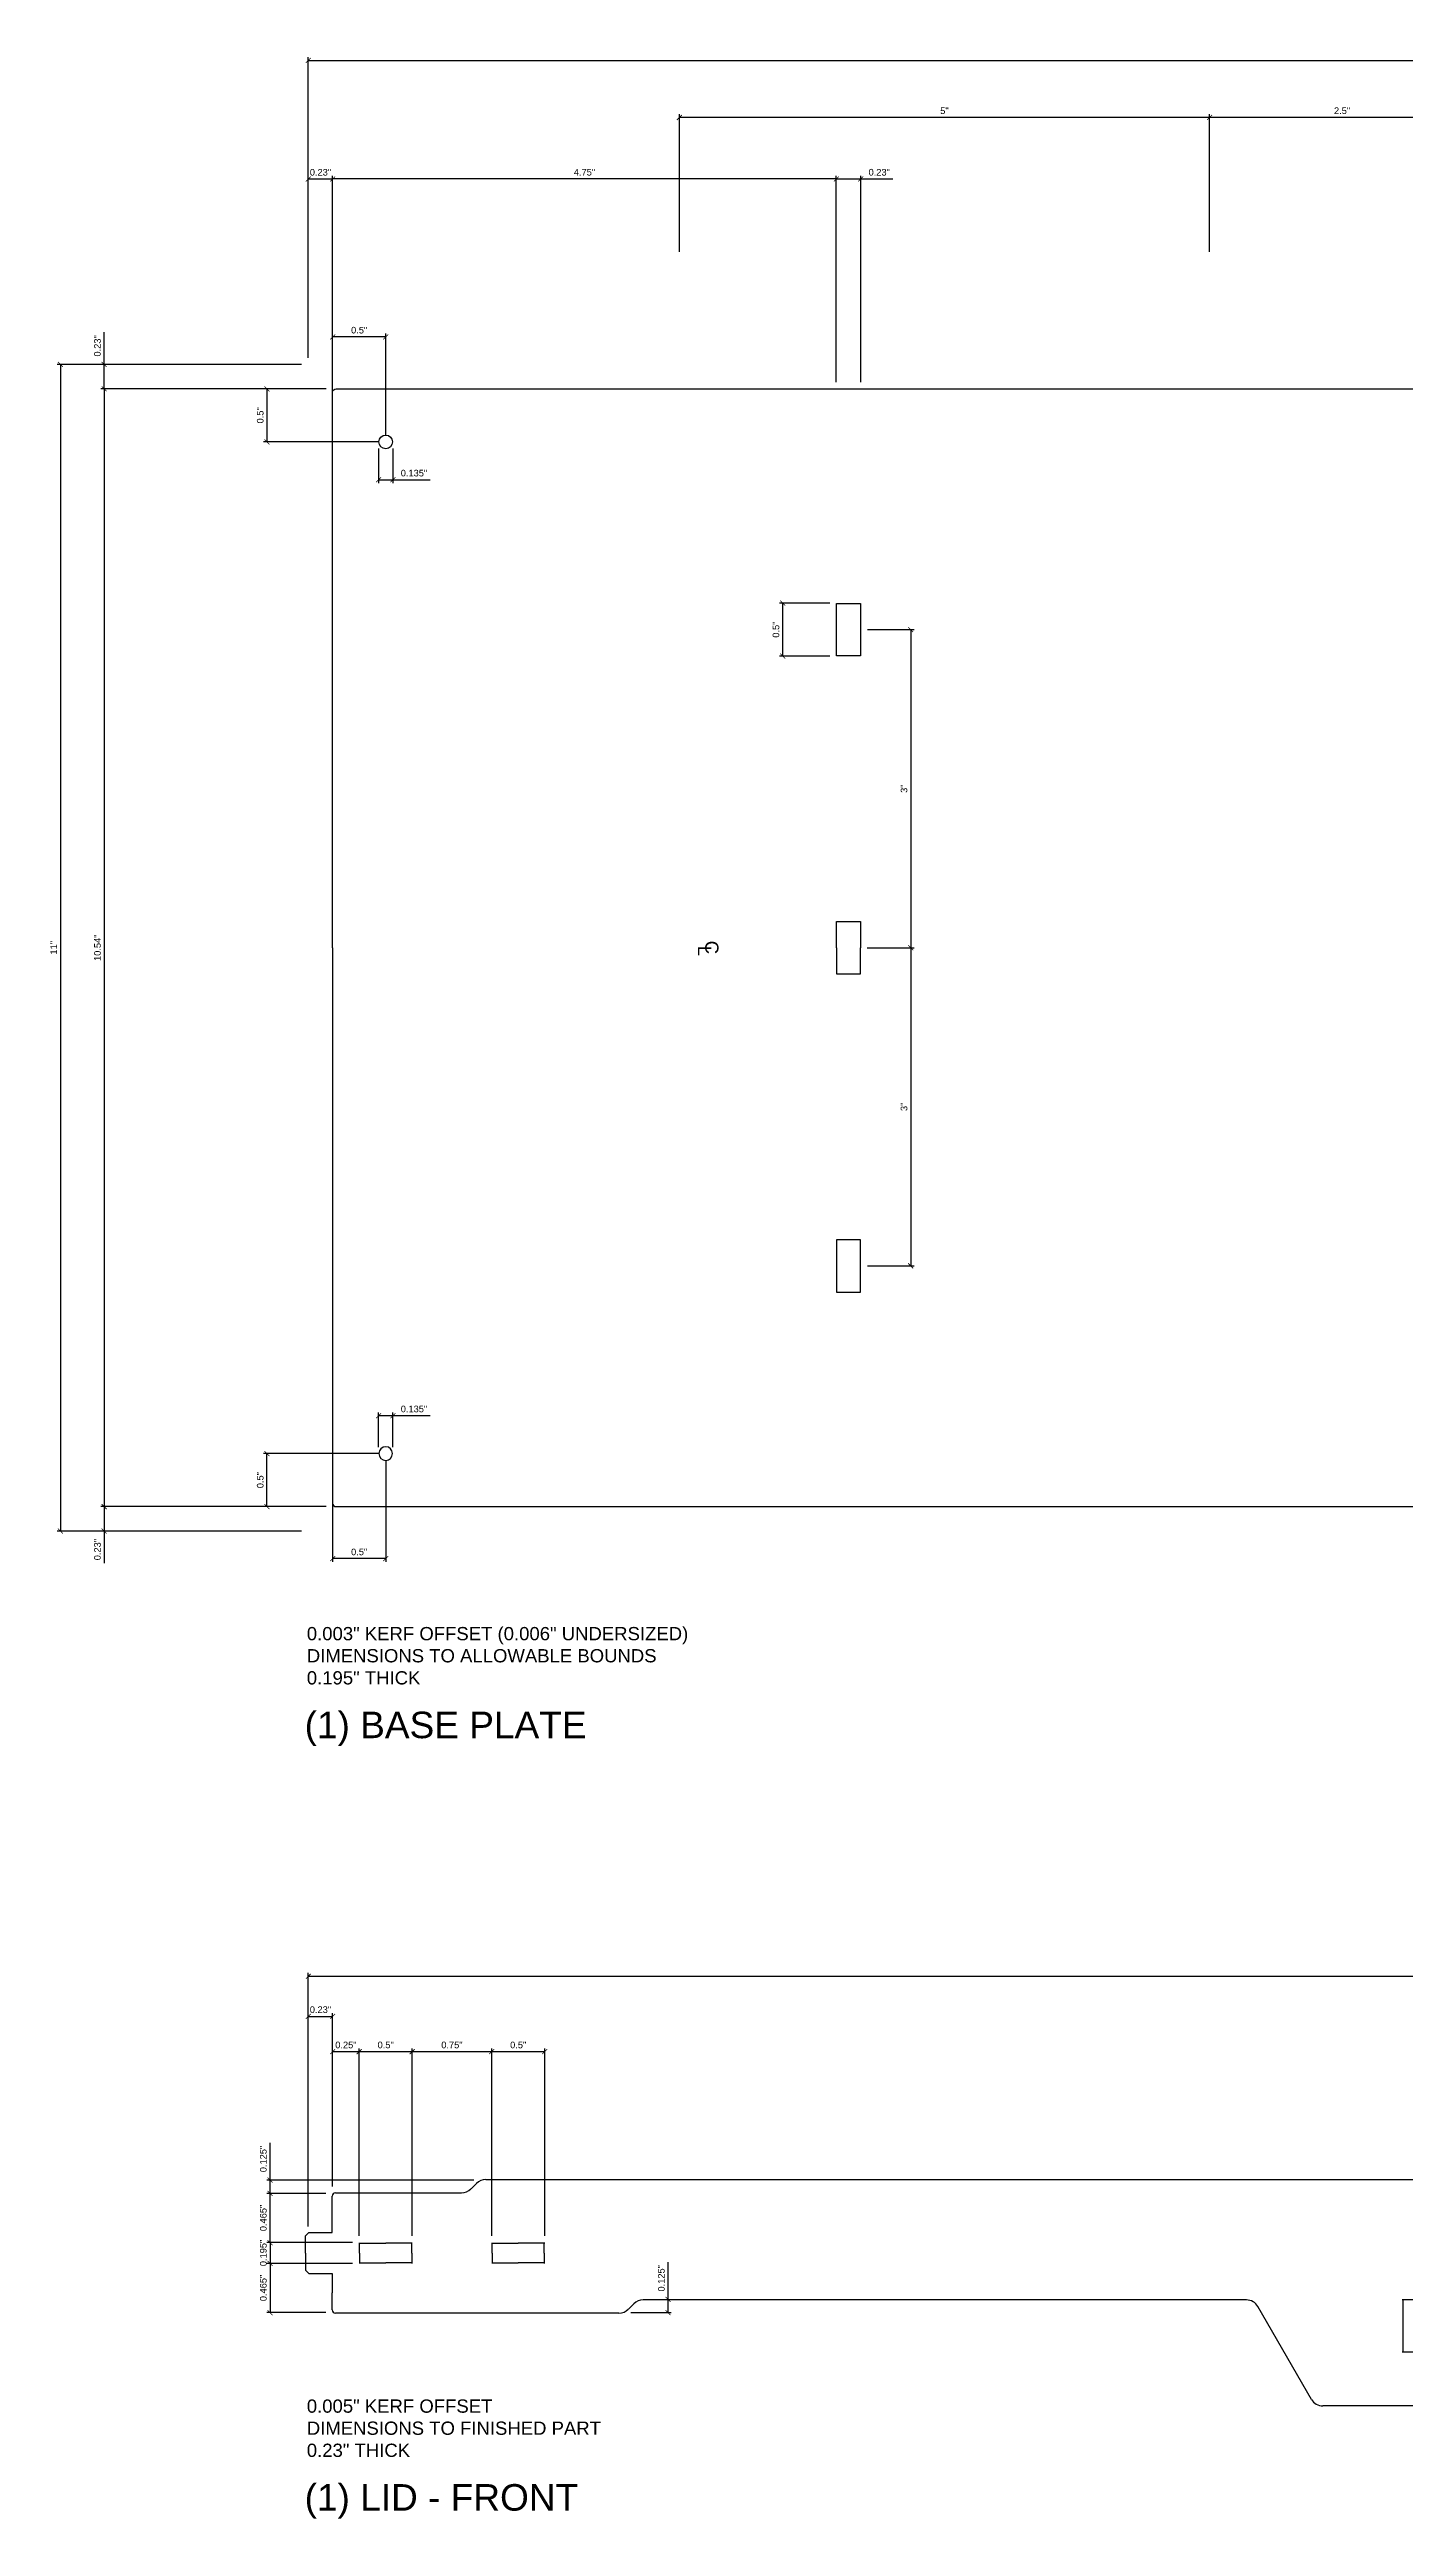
# Model space of a CAD drawing. Header units: inches. Extents: x -309 to 118, y -31 to 166.
# Drawn here: x -1.44 to 11.35, y 45.19 to 68.47 of the extents above; entities that cross this region are included whole.
import ezdxf

# ---------------------------------------------------------------- set-up
doc = ezdxf.new("R2010")
doc.units = ezdxf.units.IN
doc.header["$MEASUREMENT"] = 0
doc.layers.add('ANNO', color=6, linetype='Continuous', lineweight=0)
doc.layers.add('CUT', color=1, linetype='Continuous')
doc.styles.get("Standard").update_dxf_attribs({"font": 'arial.ttf'})
doc.dimstyles.get("Standard").update_dxf_attribs({"dimtxt": 0.0625, "dimasz": 0.046875, "dimexe": 0.03125, "dimexo": 0.0625, "dimgap": 0.03125, "dimtad": 1, "dimdec": 4, "dimdsep": 46, "dimtxsty": 'Standard', "dimblk": 'ARCHTICK', "dimcen": 0.09, "dimadec": 0, "dimazin": 0, "dimtfac": 1, "dimtdec": 4, "dimtofl": 0, "dimtmove": 0, "dimatfit": 3, "dimldrblk": 'DOT', "dimfxl": 1, "dimtolj": 1, "dimtzin": 0, "dimarcsym": 0})

# ---------------------------------------------------------------- blocks, each defined once
blk = doc.blocks.new('BraceHole_Quarter')
at = {"layer": 'CUT', "ltscale": 0.003906}
for p, q in [((-0.25, 0.0935), (0, 0.0935)), ((-0.246, 0), (-0.246, 0.0975))]:
    blk.add_line(p, q, dxfattribs=at)
blk = doc.blocks.new('BraceHole')
at = {"color": 0}
blk.add_blockref('BraceHole_Quarter', (0, 0), dxfattribs=at)
at = {"color": 0, "xscale": -1, "rotation": 180}
blk.add_blockref('BraceHole_Quarter', (0, 0), dxfattribs=at)
at = {"color": 0, "xscale": -1}
blk.add_blockref('BraceHole_Quarter', (0, 0), dxfattribs=at)
at = {"color": 0, "rotation": 180}
blk.add_blockref('BraceHole_Quarter', (0, 0), dxfattribs=at)
blk = doc.blocks.new('BraceHoles')
at = {"color": 0}
for p in [(0.5, 0), (1.75, 0)]:
    blk.add_blockref('BraceHole', p, dxfattribs=at)
blk = doc.blocks.new('HingeHole')
at = {"layer": 'CUT', "ltscale": 0.003906}
for p, q in [((-0.0975, 0.495), (0.0975, 0.495)), ((-0.0925, 0), (-0.0925, 0.5)), ((0.0925, 0.5), (0.0925, 0)), ((0.0975, 0.005), (-0.0975, 0.005))]:
    blk.add_line(p, q, dxfattribs=at)
blk = doc.blocks.new('Dovetail_Out_Half')
for p, q in [((0.24, 0.1925), (0.24, 0.375)), ((-0.01, 0.16125), (0.02125, 0.1925)), ((-0.01, 0), (-0.01, 0.16125)), ((0.02125, 0.1925), (0.24, 0.1925))]:
    blk.add_line(p, q)
blk = doc.blocks.new('Lid_Front_Half')
at = {"layer": 'CUT'}
for p, q in [((-9.325, 0.005), (0, 0.005)), ((-10.775, -0.313), (-10.775, -0.151)), ((-10.744, -0.12), (-9.554, -0.12)), ((-9.465, -0.083), (-9.414, -0.032)), ((-10.775, -1.224), (-10.775, -1.062)), ((-2.152, -1.13), (-7.841, -1.13)), ((-8.07, -1.255), (-10.744, -1.255)), ((-7.93, -1.167), (-7.981, -1.218)), ((-1.539, -2.068), (-2.044, -1.193)), ((0, -2.13), (-1.431, -2.13))]:
    blk.add_line(p, q, dxfattribs=at)
for centre, radius, start, end in [((-9.325, -0.12), 0.125, 90, 135), ((-10.744, -0.151), 0.0312, 90, 180), ((-9.554, 0.005), 0.125, 270, 315), ((-7.841, -1.255), 0.125, 90, 135), ((-2.152, -1.255), 0.125, 30, 90), ((-10.744, -1.224), 0.0312, 180, 270), ((-8.07, -1.13), 0.125, 270, 315), ((-1.431, -2.005), 0.125, 210, 270)]:
    blk.add_arc(centre, radius, start, end, dxfattribs=at)
at = {"xscale": -1, "rotation": 180}
for name, p in [('BraceHoles', (-10.77, -0.688)), ('HingeHole', (-0.585, -1.125))]:
    blk.add_blockref(name, p, dxfattribs=at)
at = {"rotation": 180}
blk.add_blockref('HingeHole', (-0.195, -1.125), dxfattribs=at)
at = {"layer": 'CUT'}
blk.add_blockref('Dovetail_Out_Half', (-11.015, -0.688), dxfattribs=at)
at = {"layer": 'CUT', "xscale": -1, "rotation": 180}
blk.add_blockref('Dovetail_Out_Half', (-11.015, -0.688), dxfattribs=at)
blk = doc.blocks.new('Lid_Top_Front')
blk.add_blockref('Lid_Front_Half', (0, 1.25))
at = {"xscale": -1}
blk.add_blockref('Lid_Front_Half', (0, 1.25), dxfattribs=at)
blk = doc.blocks.new('_ArchTick')
at = {"color": 0, "linetype": 'ByBlock', "const_width": 0.15}
blk.add_lwpolyline([(-0.5, -0.5), (0.5, 0.5)], dxfattribs=at)
blk = doc.blocks.new('*D291')
at = {"layer": 'ANNO', "color": 0, "lineweight": -2, "transparency": 16777216}
for p, q in [((1, 65.562), (1, 68.398)), ((1, 68.367), (23, 68.367)), ((23, 65.562), (23, 68.398))]:
    blk.add_line(p, q, dxfattribs=at)
at = {"layer": 'ANNO', "color": 0, "lineweight": -2, "transparency": 16777216, "xscale": 0.046875, "yscale": 0.046875, "zscale": 0.046875, "rotation": 180}
blk.add_blockref('_ArchTick', (1, 68.367), dxfattribs=at)
at = {"layer": 'ANNO', "color": 0, "lineweight": -2, "transparency": 16777216, "xscale": 0.046875, "yscale": 0.046875, "zscale": 0.046875}
blk.add_blockref('_ArchTick', (23, 68.367), dxfattribs=at)
at = {"layer": 'ANNO', "color": 0, "transparency": 16777216, "insert": (12, 68.43), "char_height": 0.0625, "attachment_point": 5}
blk.add_mtext('\\A1;22"', dxfattribs=at)
blk = doc.blocks.new('_Dot')
at = {"color": 0, "linetype": 'ByBlock', "lineweight": -2}
blk.add_line((-0.5, 0), (-1, 0), dxfattribs=at)
at = {"color": 0, "linetype": 'ByBlock', "const_width": 0.5}
blk.add_lwpolyline([(-0.25, 0, 1), (0.25, 0, 1)], format="xyb", close=True, dxfattribs=at)
blk = doc.blocks.new('*D292')
at = {"layer": 'ANNO', "color": 0, "lineweight": -2, "transparency": 16777216}
for p, q in [((1, 65.562), (1, 67.28)), ((1, 67.249), (1.23, 67.249)), ((1.23, 65.333), (1.23, 67.28))]:
    blk.add_line(p, q, dxfattribs=at)
at = {"layer": 'ANNO', "color": 0, "lineweight": -2, "transparency": 16777216, "xscale": 0.046875, "yscale": 0.046875, "zscale": 0.046875, "rotation": 180}
blk.add_blockref('_ArchTick', (1, 67.249), dxfattribs=at)
at = {"layer": 'ANNO', "color": 0, "lineweight": -2, "transparency": 16777216, "xscale": 0.046875, "yscale": 0.046875, "zscale": 0.046875}
blk.add_blockref('_ArchTick', (1.23, 67.249), dxfattribs=at)
at = {"layer": 'ANNO', "color": 0, "transparency": 16777216, "insert": (1.115, 67.312), "char_height": 0.0625, "attachment_point": 5}
blk.add_mtext('\\A1;0.23"', dxfattribs=at)
blk = doc.blocks.new('*D288')
at = {"layer": 'ANNO', "color": 0, "lineweight": -2, "transparency": 16777216}
for p, q in [((9.5, 66.562), (9.5, 67.86)), ((12, 67.829), (9.5, 67.829)), ((12, 67.105), (12, 67.86))]:
    blk.add_line(p, q, dxfattribs=at)
at = {"layer": 'ANNO', "color": 0, "lineweight": -2, "transparency": 16777216, "xscale": 0.046875, "yscale": 0.046875, "zscale": 0.046875, "rotation": 180}
blk.add_blockref('_ArchTick', (9.5, 67.829), dxfattribs=at)
at = {"layer": 'ANNO', "color": 0, "lineweight": -2, "transparency": 16777216, "xscale": 0.046875, "yscale": 0.046875, "zscale": 0.046875}
blk.add_blockref('_ArchTick', (12, 67.829), dxfattribs=at)
at = {"layer": 'ANNO', "color": 0, "transparency": 16777216, "insert": (10.75, 67.892), "char_height": 0.0625, "attachment_point": 5}
blk.add_mtext('\\A1;2.5"', dxfattribs=at)
blk = doc.blocks.new('*D289')
at = {"layer": 'ANNO', "color": 0, "lineweight": -2, "transparency": 16777216}
for p, q in [((4.5, 66.562), (4.5, 67.86)), ((9.5, 67.829), (4.5, 67.829)), ((9.5, 66.562), (9.5, 67.86))]:
    blk.add_line(p, q, dxfattribs=at)
at = {"layer": 'ANNO', "color": 0, "lineweight": -2, "transparency": 16777216, "xscale": 0.046875, "yscale": 0.046875, "zscale": 0.046875, "rotation": 180}
blk.add_blockref('_ArchTick', (4.5, 67.829), dxfattribs=at)
at = {"layer": 'ANNO', "color": 0, "lineweight": -2, "transparency": 16777216, "xscale": 0.046875, "yscale": 0.046875, "zscale": 0.046875}
blk.add_blockref('_ArchTick', (9.5, 67.829), dxfattribs=at)
at = {"layer": 'ANNO', "color": 0, "transparency": 16777216, "insert": (7, 67.892), "char_height": 0.0625, "attachment_point": 5}
blk.add_mtext('\\A1;5"', dxfattribs=at)
blk = doc.blocks.new('*D290')
at = {"layer": 'ANNO', "color": 0, "lineweight": -2, "transparency": 16777216}
for p, q in [((5.98, 65.332), (5.98, 67.28)), ((5.98, 67.249), (6.21, 67.249)), ((6.21, 65.332), (6.21, 67.28)), ((6.21, 67.249), (6.513, 67.249))]:
    blk.add_line(p, q, dxfattribs=at)
at = {"layer": 'ANNO', "color": 0, "lineweight": -2, "transparency": 16777216, "xscale": 0.046875, "yscale": 0.046875, "zscale": 0.046875, "rotation": 180}
blk.add_blockref('_ArchTick', (5.98, 67.249), dxfattribs=at)
at = {"layer": 'ANNO', "color": 0, "lineweight": -2, "transparency": 16777216, "xscale": 0.046875, "yscale": 0.046875, "zscale": 0.046875}
blk.add_blockref('_ArchTick', (6.21, 67.249), dxfattribs=at)
at = {"layer": 'ANNO', "color": 0, "transparency": 16777216, "insert": (6.385, 67.312), "char_height": 0.0625, "attachment_point": 5}
blk.add_mtext('\\A1;0.23"', dxfattribs=at)
blk = doc.blocks.new('*D282')
at = {"layer": 'ANNO', "color": 0, "lineweight": -2, "transparency": 16777216}
for p, q in [((1.23, 65.332), (1.23, 67.28)), ((5.98, 67.249), (1.23, 67.249)), ((5.98, 65.332), (5.98, 67.28))]:
    blk.add_line(p, q, dxfattribs=at)
at = {"layer": 'ANNO', "color": 0, "lineweight": -2, "transparency": 16777216, "xscale": 0.046875, "yscale": 0.046875, "zscale": 0.046875, "rotation": 180}
blk.add_blockref('_ArchTick', (1.23, 67.249), dxfattribs=at)
at = {"layer": 'ANNO', "color": 0, "lineweight": -2, "transparency": 16777216, "xscale": 0.046875, "yscale": 0.046875, "zscale": 0.046875}
blk.add_blockref('_ArchTick', (5.98, 67.249), dxfattribs=at)
at = {"layer": 'ANNO', "color": 0, "transparency": 16777216, "insert": (3.605, 67.312), "char_height": 0.0625, "attachment_point": 5}
blk.add_mtext('\\A1;4.75"', dxfattribs=at)
blk = doc.blocks.new('*D286')
at = {"layer": 'ANNO', "color": 0, "lineweight": -2, "transparency": 16777216}
for p, q in [((1.168, 65.27), (-0.957, 65.27)), ((-0.925, 65.27), (-0.925, 54.73)), ((1.168, 54.73), (-0.957, 54.73))]:
    blk.add_line(p, q, dxfattribs=at)
at = {"layer": 'ANNO', "color": 0, "lineweight": -2, "transparency": 16777216, "xscale": 0.046875, "yscale": 0.046875, "zscale": 0.046875}
for p, rotation in [((-0.925, 65.27), 90), ((-0.925, 54.73), 270)]:
    blk.add_blockref('_ArchTick', p, dxfattribs=dict(at, rotation=rotation))
at = {"layer": 'ANNO', "color": 0, "transparency": 16777216, "insert": (-0.988, 60), "char_height": 0.0625, "attachment_point": 5, "rotation": 90}
blk.add_mtext('\\A1;10.54"', dxfattribs=at)
blk = doc.blocks.new('*D278')
at = {"layer": 'ANNO', "color": 0, "lineweight": -2, "transparency": 16777216}
for p, q in [((-0.925, 65.5), (-0.925, 65.803)), ((0.937, 65.5), (-0.957, 65.5)), ((-0.925, 65.27), (-0.925, 65.5)), ((1.168, 65.27), (-0.957, 65.27))]:
    blk.add_line(p, q, dxfattribs=at)
at = {"layer": 'ANNO', "color": 0, "lineweight": -2, "transparency": 16777216, "xscale": 0.046875, "yscale": 0.046875, "zscale": 0.046875}
for p, rotation in [((-0.925, 65.5), 90), ((-0.925, 65.27), 270)]:
    blk.add_blockref('_ArchTick', p, dxfattribs=dict(at, rotation=rotation))
at = {"layer": 'ANNO', "color": 0, "transparency": 16777216, "insert": (-0.988, 65.675), "char_height": 0.0625, "attachment_point": 5, "rotation": 90}
blk.add_mtext('\\A1;0.23"', dxfattribs=at)
blk = doc.blocks.new('*D287')
at = {"layer": 'ANNO', "color": 0, "lineweight": -2, "transparency": 16777216}
for p, q in [((0.937, 65.5), (-1.369, 65.5)), ((-1.338, 65.5), (-1.338, 54.5)), ((0.937, 54.5), (-1.369, 54.5))]:
    blk.add_line(p, q, dxfattribs=at)
at = {"layer": 'ANNO', "color": 0, "lineweight": -2, "transparency": 16777216, "xscale": 0.046875, "yscale": 0.046875, "zscale": 0.046875}
for p, rotation in [((-1.338, 65.5), 90), ((-1.338, 54.5), 270)]:
    blk.add_blockref('_ArchTick', p, dxfattribs=dict(at, rotation=rotation))
at = {"layer": 'ANNO', "color": 0, "transparency": 16777216, "insert": (-1.401, 60), "char_height": 0.0625, "attachment_point": 5, "rotation": 90}
blk.add_mtext('\\A1;11"', dxfattribs=at)
blk = doc.blocks.new('*D279')
at = {"layer": 'ANNO', "color": 0, "lineweight": -2, "transparency": 16777216}
for p, q in [((1.168, 54.73), (-0.957, 54.73)), ((-0.925, 54.73), (-0.925, 54.5)), ((0.937, 54.5), (-0.957, 54.5)), ((-0.925, 54.5), (-0.925, 54.197))]:
    blk.add_line(p, q, dxfattribs=at)
at = {"layer": 'ANNO', "color": 0, "lineweight": -2, "transparency": 16777216, "xscale": 0.046875, "yscale": 0.046875, "zscale": 0.046875}
for p, rotation in [((-0.925, 54.73), 90), ((-0.925, 54.5), 270)]:
    blk.add_blockref('_ArchTick', p, dxfattribs=dict(at, rotation=rotation))
at = {"layer": 'ANNO', "color": 0, "transparency": 16777216, "insert": (-0.988, 54.325), "char_height": 0.0625, "attachment_point": 5, "rotation": 90}
blk.add_mtext('\\A1;0.23"', dxfattribs=at)
blk = doc.blocks.new('*D301')
at = {"layer": 'ANNO', "color": 0, "lineweight": -2, "transparency": 16777216}
for p, q in [((1.23, 64.832), (1.23, 65.791)), ((1.73, 65.76), (1.23, 65.76)), ((1.73, 64.832), (1.73, 65.791))]:
    blk.add_line(p, q, dxfattribs=at)
at = {"layer": 'ANNO', "color": 0, "lineweight": -2, "transparency": 16777216, "xscale": 0.046875, "yscale": 0.046875, "zscale": 0.046875, "rotation": 180}
blk.add_blockref('_ArchTick', (1.23, 65.76), dxfattribs=at)
at = {"layer": 'ANNO', "color": 0, "lineweight": -2, "transparency": 16777216, "xscale": 0.046875, "yscale": 0.046875, "zscale": 0.046875}
blk.add_blockref('_ArchTick', (1.73, 65.76), dxfattribs=at)
at = {"layer": 'ANNO', "color": 0, "transparency": 16777216, "insert": (1.48, 65.823), "char_height": 0.0625, "attachment_point": 5}
blk.add_mtext('\\A1;0.5"', dxfattribs=at)
blk = doc.blocks.new('*D302')
at = {"layer": 'ANNO', "color": 0, "lineweight": -2, "transparency": 16777216}
for p, q in [((1.168, 65.27), (0.579, 65.27)), ((0.61, 65.27), (0.61, 64.77)), ((1.668, 64.77), (0.579, 64.77))]:
    blk.add_line(p, q, dxfattribs=at)
at = {"layer": 'ANNO', "color": 0, "lineweight": -2, "transparency": 16777216, "xscale": 0.046875, "yscale": 0.046875, "zscale": 0.046875}
for p, rotation in [((0.61, 65.27), 90), ((0.61, 64.77), 270)]:
    blk.add_blockref('_ArchTick', p, dxfattribs=dict(at, rotation=rotation))
at = {"layer": 'ANNO', "color": 0, "transparency": 16777216, "insert": (0.547, 65.02), "char_height": 0.0625, "attachment_point": 5, "rotation": 90}
blk.add_mtext('\\A1;0.5"', dxfattribs=at)
blk = doc.blocks.new('*D303')
at = {"layer": 'ANNO', "color": 0, "lineweight": -2, "transparency": 16777216}
for p, q in [((1.663, 64.707), (1.663, 64.381)), ((1.798, 64.707), (1.798, 64.381)), ((1.663, 64.412), (1.798, 64.412)), ((1.798, 64.412), (2.149, 64.412))]:
    blk.add_line(p, q, dxfattribs=at)
at = {"layer": 'ANNO', "color": 0, "lineweight": -2, "transparency": 16777216, "xscale": 0.046875, "yscale": 0.046875, "zscale": 0.046875, "rotation": 180}
blk.add_blockref('_ArchTick', (1.663, 64.412), dxfattribs=at)
at = {"layer": 'ANNO', "color": 0, "lineweight": -2, "transparency": 16777216, "xscale": 0.046875, "yscale": 0.046875, "zscale": 0.046875}
blk.add_blockref('_ArchTick', (1.798, 64.412), dxfattribs=at)
at = {"layer": 'ANNO', "color": 0, "transparency": 16777216, "insert": (1.997, 64.475), "char_height": 0.0625, "attachment_point": 5}
blk.add_mtext('\\A1;0.135"', dxfattribs=at)
blk = doc.blocks.new('*D296')
at = {"layer": 'ANNO', "color": 0, "lineweight": -2, "transparency": 16777216}
for p, q in [((1.23, 55.167), (1.23, 54.209)), ((1.73, 55.167), (1.73, 54.209)), ((1.73, 54.24), (1.23, 54.24))]:
    blk.add_line(p, q, dxfattribs=at)
at = {"layer": 'ANNO', "color": 0, "lineweight": -2, "transparency": 16777216, "xscale": 0.046875, "yscale": 0.046875, "zscale": 0.046875, "rotation": 180}
blk.add_blockref('_ArchTick', (1.23, 54.24), dxfattribs=at)
at = {"layer": 'ANNO', "color": 0, "lineweight": -2, "transparency": 16777216, "xscale": 0.046875, "yscale": 0.046875, "zscale": 0.046875}
blk.add_blockref('_ArchTick', (1.73, 54.24), dxfattribs=at)
at = {"layer": 'ANNO', "color": 0, "transparency": 16777216, "insert": (1.48, 54.303), "char_height": 0.0625, "attachment_point": 5}
blk.add_mtext('\\A1;0.5"', dxfattribs=at)
blk = doc.blocks.new('*D297')
at = {"layer": 'ANNO', "color": 0, "lineweight": -2, "transparency": 16777216}
for p, q in [((1.668, 55.23), (0.579, 55.23)), ((0.61, 54.73), (0.61, 55.23)), ((1.168, 54.73), (0.579, 54.73))]:
    blk.add_line(p, q, dxfattribs=at)
at = {"layer": 'ANNO', "color": 0, "lineweight": -2, "transparency": 16777216, "xscale": 0.046875, "yscale": 0.046875, "zscale": 0.046875}
for p, rotation in [((0.61, 55.23), 90), ((0.61, 54.73), 270)]:
    blk.add_blockref('_ArchTick', p, dxfattribs=dict(at, rotation=rotation))
at = {"layer": 'ANNO', "color": 0, "transparency": 16777216, "insert": (0.547, 54.98), "char_height": 0.0625, "attachment_point": 5, "rotation": 90}
blk.add_mtext('\\A1;0.5"', dxfattribs=at)
blk = doc.blocks.new('*D298')
at = {"layer": 'ANNO', "color": 0, "lineweight": -2, "transparency": 16777216}
for p, q in [((1.663, 55.292), (1.663, 55.619)), ((1.663, 55.588), (1.798, 55.588)), ((1.798, 55.292), (1.798, 55.619)), ((1.798, 55.588), (2.149, 55.588))]:
    blk.add_line(p, q, dxfattribs=at)
at = {"layer": 'ANNO', "color": 0, "lineweight": -2, "transparency": 16777216, "xscale": 0.046875, "yscale": 0.046875, "zscale": 0.046875, "rotation": 180}
blk.add_blockref('_ArchTick', (1.663, 55.588), dxfattribs=at)
at = {"layer": 'ANNO', "color": 0, "lineweight": -2, "transparency": 16777216, "xscale": 0.046875, "yscale": 0.046875, "zscale": 0.046875}
blk.add_blockref('_ArchTick', (1.798, 55.588), dxfattribs=at)
at = {"layer": 'ANNO', "color": 0, "transparency": 16777216, "insert": (1.997, 55.651), "char_height": 0.0625, "attachment_point": 5}
blk.add_mtext('\\A1;0.135"', dxfattribs=at)
blk = doc.blocks.new('BottomPlate_V2_Quarter')
at = {"layer": 'CUT'}
blk.add_lwpolyline([(-0.966, -1.279), (-0.966, 3.96, -0.414214), (-0.934, 3.991), (9.804, 3.991)], format="xyb", dxfattribs=at)
blk.add_lwpolyline([(4.011, 1.474), (3.787, 1.474), (3.787, 1.968), (4.011, 1.968)], close=True, dxfattribs=at)
blk.add_lwpolyline([(3.787, -1.279), (3.787, -1.032), (4.011, -1.032), (4.011, -1.279)], dxfattribs=at)
blk.add_circle((-0.466, 3.491), 0.0645, dxfattribs=at)
blk = doc.blocks.new('BottomPlate_V2')
blk.add_blockref('BottomPlate_V2_Quarter', (-9.804, 1.279))
at = {"xscale": -1}
blk.add_blockref('BottomPlate_V2_Quarter', (9.804, 1.279), dxfattribs=at)
at = {"xscale": -1, "rotation": 180}
blk.add_blockref('BottomPlate_V2_Quarter', (-9.804, -1.279), dxfattribs=at)
at = {"rotation": 180}
blk.add_blockref('BottomPlate_V2_Quarter', (9.804, -1.279), dxfattribs=at)
blk = doc.blocks.new('*D308')
at = {"layer": 'ANNO', "color": 0, "lineweight": -2, "transparency": 16777216}
for p, q in [((5.918, 63.25), (5.443, 63.25)), ((5.474, 63.25), (5.474, 62.75)), ((5.918, 62.75), (5.443, 62.75))]:
    blk.add_line(p, q, dxfattribs=at)
at = {"layer": 'ANNO', "color": 0, "lineweight": -2, "transparency": 16777216, "xscale": 0.046875, "yscale": 0.046875, "zscale": 0.046875}
for p, rotation in [((5.474, 63.25), 90), ((5.474, 62.75), 270)]:
    blk.add_blockref('_ArchTick', p, dxfattribs=dict(at, rotation=rotation))
at = {"layer": 'ANNO', "color": 0, "transparency": 16777216, "insert": (5.411, 63), "char_height": 0.0625, "attachment_point": 5, "rotation": 90}
blk.add_mtext('\\A1;0.5"', dxfattribs=at)
blk = doc.blocks.new('*D309')
at = {"layer": 'ANNO', "color": 0, "lineweight": -2, "transparency": 16777216}
for p, q in [((6.273, 63), (6.713, 63)), ((6.682, 63), (6.682, 60)), ((6.27, 60), (6.713, 60))]:
    blk.add_line(p, q, dxfattribs=at)
at = {"layer": 'ANNO', "color": 0, "lineweight": -2, "transparency": 16777216, "xscale": 0.046875, "yscale": 0.046875, "zscale": 0.046875}
for p, rotation in [((6.682, 63), 90), ((6.682, 60), 270)]:
    blk.add_blockref('_ArchTick', p, dxfattribs=dict(at, rotation=rotation))
at = {"layer": 'ANNO', "color": 0, "transparency": 16777216, "insert": (6.619, 61.5), "char_height": 0.0625, "attachment_point": 5, "rotation": 90}
blk.add_mtext('\\A1;3"', dxfattribs=at)
blk = doc.blocks.new('*D310')
at = {"layer": 'ANNO', "color": 0, "lineweight": -2, "transparency": 16777216}
for p, q in [((6.27, 60), (6.713, 60)), ((6.682, 60), (6.682, 57)), ((6.273, 57), (6.713, 57))]:
    blk.add_line(p, q, dxfattribs=at)
at = {"layer": 'ANNO', "color": 0, "lineweight": -2, "transparency": 16777216, "xscale": 0.046875, "yscale": 0.046875, "zscale": 0.046875}
for p, rotation in [((6.682, 60), 90), ((6.682, 57), 270)]:
    blk.add_blockref('_ArchTick', p, dxfattribs=dict(at, rotation=rotation))
at = {"layer": 'ANNO', "color": 0, "transparency": 16777216, "insert": (6.619, 58.5), "char_height": 0.0625, "attachment_point": 5, "rotation": 90}
blk.add_mtext('\\A1;3"', dxfattribs=at)
blk = doc.blocks.new('CL')
at = {"layer": 'ANNO', "char_height": 0.125, "attachment_point": 5, "rotation": 90}
for s, insert in [('C', (0.152, -0.003)), ('L', (0.219, 0.029))]:
    blk.add_mtext_dynamic_manual_height_columns(s, width=0.125, gutter_width=1, heights=[0], dxfattribs=dict(at, insert=insert))
blk = doc.blocks.new('*D315')
at = {"layer": 'ANNO', "color": 0, "lineweight": -2, "transparency": 16777216}
for p, q in [((1, 47.943), (1, 50.333)), ((1, 50.302), (23, 50.302)), ((23, 47.943), (23, 50.333))]:
    blk.add_line(p, q, dxfattribs=at)
at = {"layer": 'ANNO', "color": 0, "lineweight": -2, "transparency": 16777216, "xscale": 0.046875, "yscale": 0.046875, "zscale": 0.046875, "rotation": 180}
blk.add_blockref('_ArchTick', (1, 50.302), dxfattribs=at)
at = {"layer": 'ANNO', "color": 0, "lineweight": -2, "transparency": 16777216, "xscale": 0.046875, "yscale": 0.046875, "zscale": 0.046875}
blk.add_blockref('_ArchTick', (23, 50.302), dxfattribs=at)
at = {"layer": 'ANNO', "color": 0, "transparency": 16777216, "insert": (12, 50.365), "char_height": 0.0625, "attachment_point": 5}
blk.add_mtext('\\A1;22"', dxfattribs=at)
blk = doc.blocks.new('*D316')
at = {"layer": 'ANNO', "color": 0, "lineweight": -2, "transparency": 16777216}
for p, q in [((1, 47.941), (1, 49.955)), ((1, 49.924), (1.23, 49.924)), ((1.23, 48.318), (1.23, 49.955))]:
    blk.add_line(p, q, dxfattribs=at)
at = {"layer": 'ANNO', "color": 0, "lineweight": -2, "transparency": 16777216, "xscale": 0.046875, "yscale": 0.046875, "zscale": 0.046875, "rotation": 180}
blk.add_blockref('_ArchTick', (1, 49.924), dxfattribs=at)
at = {"layer": 'ANNO', "color": 0, "lineweight": -2, "transparency": 16777216, "xscale": 0.046875, "yscale": 0.046875, "zscale": 0.046875}
blk.add_blockref('_ArchTick', (1.23, 49.924), dxfattribs=at)
at = {"layer": 'ANNO', "color": 0, "transparency": 16777216, "insert": (1.115, 49.987), "char_height": 0.0625, "attachment_point": 5}
blk.add_mtext('\\A1;0.23"', dxfattribs=at)
blk = doc.blocks.new('*D317')
at = {"layer": 'ANNO', "color": 0, "lineweight": -2, "transparency": 16777216}
for p, q in [((1.23, 48.318), (1.23, 49.622)), ((1.48, 47.853), (1.48, 49.622)), ((1.23, 49.591), (1.48, 49.591))]:
    blk.add_line(p, q, dxfattribs=at)
at = {"layer": 'ANNO', "color": 0, "lineweight": -2, "transparency": 16777216, "xscale": 0.046875, "yscale": 0.046875, "zscale": 0.046875, "rotation": 180}
blk.add_blockref('_ArchTick', (1.23, 49.591), dxfattribs=at)
at = {"layer": 'ANNO', "color": 0, "lineweight": -2, "transparency": 16777216, "xscale": 0.046875, "yscale": 0.046875, "zscale": 0.046875}
blk.add_blockref('_ArchTick', (1.48, 49.591), dxfattribs=at)
at = {"layer": 'ANNO', "color": 0, "transparency": 16777216, "insert": (1.355, 49.654), "char_height": 0.0625, "attachment_point": 5}
blk.add_mtext('\\A1;0.25"', dxfattribs=at)
blk = doc.blocks.new('*D318')
at = {"layer": 'ANNO', "color": 0, "lineweight": -2, "transparency": 16777216}
for p, q in [((1.48, 47.853), (1.48, 49.622)), ((1.98, 47.853), (1.98, 49.622)), ((1.48, 49.591), (1.98, 49.591))]:
    blk.add_line(p, q, dxfattribs=at)
at = {"layer": 'ANNO', "color": 0, "lineweight": -2, "transparency": 16777216, "xscale": 0.046875, "yscale": 0.046875, "zscale": 0.046875, "rotation": 180}
blk.add_blockref('_ArchTick', (1.48, 49.591), dxfattribs=at)
at = {"layer": 'ANNO', "color": 0, "lineweight": -2, "transparency": 16777216, "xscale": 0.046875, "yscale": 0.046875, "zscale": 0.046875}
blk.add_blockref('_ArchTick', (1.98, 49.591), dxfattribs=at)
at = {"layer": 'ANNO', "color": 0, "transparency": 16777216, "insert": (1.73, 49.654), "char_height": 0.0625, "attachment_point": 5}
blk.add_mtext('\\A1;0.5"', dxfattribs=at)
blk = doc.blocks.new('*D319')
at = {"layer": 'ANNO', "color": 0, "lineweight": -2, "transparency": 16777216}
for p, q in [((1.98, 47.853), (1.98, 49.622)), ((2.73, 47.853), (2.73, 49.622)), ((1.98, 49.591), (2.73, 49.591))]:
    blk.add_line(p, q, dxfattribs=at)
at = {"layer": 'ANNO', "color": 0, "lineweight": -2, "transparency": 16777216, "xscale": 0.046875, "yscale": 0.046875, "zscale": 0.046875, "rotation": 180}
blk.add_blockref('_ArchTick', (1.98, 49.591), dxfattribs=at)
at = {"layer": 'ANNO', "color": 0, "lineweight": -2, "transparency": 16777216, "xscale": 0.046875, "yscale": 0.046875, "zscale": 0.046875}
blk.add_blockref('_ArchTick', (2.73, 49.591), dxfattribs=at)
at = {"layer": 'ANNO', "color": 0, "transparency": 16777216, "insert": (2.355, 49.654), "char_height": 0.0625, "attachment_point": 5}
blk.add_mtext('\\A1;0.75"', dxfattribs=at)
blk = doc.blocks.new('*D320')
at = {"layer": 'ANNO', "color": 0, "lineweight": -2, "transparency": 16777216}
for p, q in [((2.73, 47.853), (2.73, 49.622)), ((3.23, 47.853), (3.23, 49.622)), ((2.73, 49.591), (3.23, 49.591))]:
    blk.add_line(p, q, dxfattribs=at)
at = {"layer": 'ANNO', "color": 0, "lineweight": -2, "transparency": 16777216, "xscale": 0.046875, "yscale": 0.046875, "zscale": 0.046875, "rotation": 180}
blk.add_blockref('_ArchTick', (2.73, 49.591), dxfattribs=at)
at = {"layer": 'ANNO', "color": 0, "lineweight": -2, "transparency": 16777216, "xscale": 0.046875, "yscale": 0.046875, "zscale": 0.046875}
blk.add_blockref('_ArchTick', (3.23, 49.591), dxfattribs=at)
at = {"layer": 'ANNO', "color": 0, "transparency": 16777216, "insert": (2.98, 49.654), "char_height": 0.0625, "attachment_point": 5}
blk.add_mtext('\\A1;0.5"', dxfattribs=at)
blk = doc.blocks.new('*D321')
at = {"layer": 'ANNO', "color": 0, "lineweight": -2, "transparency": 16777216}
for p, q in [((1.417, 47.79), (0.608, 47.79)), ((0.64, 47.79), (0.64, 47.595)), ((1.417, 47.595), (0.608, 47.595))]:
    blk.add_line(p, q, dxfattribs=at)
at = {"layer": 'ANNO', "color": 0, "lineweight": -2, "transparency": 16777216, "xscale": 0.046875, "yscale": 0.046875, "zscale": 0.046875}
for p, rotation in [((0.64, 47.79), 90), ((0.64, 47.595), 270)]:
    blk.add_blockref('_ArchTick', p, dxfattribs=dict(at, rotation=rotation))
at = {"layer": 'ANNO', "color": 0, "transparency": 16777216, "insert": (0.576, 47.693), "char_height": 0.0625, "attachment_point": 5, "rotation": 90}
blk.add_mtext('\\A1;0.195"', dxfattribs=at)
blk = doc.blocks.new('*D322')
at = {"layer": 'ANNO', "color": 0, "lineweight": -2, "transparency": 16777216}
for p, q in [((1.417, 47.595), (0.608, 47.595)), ((0.64, 47.595), (0.64, 47.13)), ((1.167, 47.13), (0.608, 47.13))]:
    blk.add_line(p, q, dxfattribs=at)
at = {"layer": 'ANNO', "color": 0, "lineweight": -2, "transparency": 16777216, "xscale": 0.046875, "yscale": 0.046875, "zscale": 0.046875}
for p, rotation in [((0.64, 47.595), 90), ((0.64, 47.13), 270)]:
    blk.add_blockref('_ArchTick', p, dxfattribs=dict(at, rotation=rotation))
at = {"layer": 'ANNO', "color": 0, "transparency": 16777216, "insert": (0.576, 47.363), "char_height": 0.0625, "attachment_point": 5, "rotation": 90}
blk.add_mtext('\\A1;0.465"', dxfattribs=at)
blk = doc.blocks.new('*D323')
at = {"layer": 'ANNO', "color": 0, "lineweight": -2, "transparency": 16777216}
for p, q in [((1.167, 48.255), (0.608, 48.255)), ((0.64, 47.79), (0.64, 48.255)), ((1.417, 47.79), (0.608, 47.79))]:
    blk.add_line(p, q, dxfattribs=at)
at = {"layer": 'ANNO', "color": 0, "lineweight": -2, "transparency": 16777216, "xscale": 0.046875, "yscale": 0.046875, "zscale": 0.046875}
for p, rotation in [((0.64, 48.255), 90), ((0.64, 47.79), 270)]:
    blk.add_blockref('_ArchTick', p, dxfattribs=dict(at, rotation=rotation))
at = {"layer": 'ANNO', "color": 0, "transparency": 16777216, "insert": (0.576, 48.023), "char_height": 0.0625, "attachment_point": 5, "rotation": 90}
blk.add_mtext('\\A1;0.465"', dxfattribs=at)
blk = doc.blocks.new('*D328')
at = {"layer": 'ANNO', "color": 0, "lineweight": -2, "transparency": 16777216}
for p, q in [((0.64, 48.38), (0.64, 48.731)), ((2.563, 48.38), (0.608, 48.38)), ((1.167, 48.255), (0.608, 48.255)), ((0.64, 48.255), (0.64, 48.38))]:
    blk.add_line(p, q, dxfattribs=at)
at = {"layer": 'ANNO', "color": 0, "lineweight": -2, "transparency": 16777216, "xscale": 0.046875, "yscale": 0.046875, "zscale": 0.046875}
for p, rotation in [((0.64, 48.38), 90), ((0.64, 48.255), 270)]:
    blk.add_blockref('_ArchTick', p, dxfattribs=dict(at, rotation=rotation))
at = {"layer": 'ANNO', "color": 0, "transparency": 16777216, "insert": (0.576, 48.579), "char_height": 0.0625, "attachment_point": 5, "rotation": 90}
blk.add_mtext('\\A1;0.125"', dxfattribs=at)
blk = doc.blocks.new('*D329')
at = {"layer": 'ANNO', "color": 0, "lineweight": -2, "transparency": 16777216}
for p, q in [((4.393, 47.255), (4.393, 47.606)), ((4.043, 47.13), (4.424, 47.13)), ((4.167, 47.255), (4.424, 47.255)), ((4.393, 47.13), (4.393, 47.255))]:
    blk.add_line(p, q, dxfattribs=at)
at = {"layer": 'ANNO', "color": 0, "lineweight": -2, "transparency": 16777216, "xscale": 0.046875, "yscale": 0.046875, "zscale": 0.046875}
for p, rotation in [((4.393, 47.255), 90), ((4.393, 47.13), 270)]:
    blk.add_blockref('_ArchTick', p, dxfattribs=dict(at, rotation=rotation))
at = {"layer": 'ANNO', "color": 0, "transparency": 16777216, "insert": (4.33, 47.454), "char_height": 0.0625, "attachment_point": 5, "rotation": 90}
blk.add_mtext('\\A1;0.125"', dxfattribs=at)

msp = doc.modelspace()

# ---------------------------------------------------------------- block references
msp.add_blockref('BottomPlate_V2', (12, 60))
at = {"rotation": 180}
msp.add_blockref('CL', (4.95721, 60), dxfattribs=at)
at = {"layer": 'CUT', "xscale": -1}
msp.add_blockref('Lid_Top_Front', (12, 47.13), dxfattribs=at)

# ---------------------------------------------------------------- texts
at = {"layer": 'ANNO', "attachment_point": 1}
for s, insert, char_height in [('0.003" KERF OFFSET (0.006" UNDERSIZED)^JDIMENSIONS TO ALLOWABLE BOUNDS\\P0.195" THICK', (0.98614, 53.59513), 0.125), ('(1) BASE PLATE', (0.96567, 52.79688), 0.25), ('0.005" KERF OFFSET^JDIMENSIONS TO FINISHED PART\\P0.23" THICK', (0.98614, 46.31145), 0.125), ('(1) LID - FRONT', (0.96567, 45.51319), 0.25)]:
    msp.add_mtext_dynamic_manual_height_columns(s, width=6.5687803, gutter_width=1, heights=[0], dxfattribs=dict(at, insert=insert, char_height=char_height))

# ---------------------------------------------------------------- dimensions: what is measured, and where the dimension line sits
at = {"layer": 'ANNO'}
for base, p1, p2, picture, middle in [((23, 68.36723), (1, 65.5), (23, 65.5), '*D291', (12, 68.42986)), ((4.5, 67.82853), (9.5, 66.5), (4.5, 66.5), '*D289', (7, 67.89156)), ((9.5, 67.82853), (12, 67.04279), (9.5, 66.5), '*D288', (10.75, 67.89169)), ((1.23, 67.24879), (5.98, 65.27), (1.23, 65.27), '*D282', (3.605, 67.31182)), ((6.21, 67.24879), (5.98, 65.27), (6.21, 65.27), '*D290', (6.38473, 67.31197)), ((23, 50.30195), (1, 47.88), (23, 47.88), '*D315', (12, 50.36458)), ((1.98, 49.59082), (1.48, 47.79), (1.98, 47.79), '*D318', (1.73, 49.65398)), ((2.73, 49.59082), (1.98, 47.79), (2.73, 47.79), '*D319', (2.355, 49.65398)), ((3.23, 49.59082), (2.73, 47.79), (3.23, 47.79), '*D320', (2.98, 49.65398))]:
    dim = msp.add_linear_dim(base=base, p1=p1, p2=p2, dimstyle='Standard', override={"dimpost": '"'}, dxfattribs=at)
    dim.commit()
    dim.dimension.update_dxf_attribs({"geometry": picture, "text_midpoint": middle})
for base, p1, p2, picture, middle in [((1.23, 67.24879), (1, 65.5), (1.23, 65.27), '*D292', (1.115, 67.24879)), ((1.23, 49.92377), (1, 47.87875), (1.23, 48.255), '*D316', (1.115, 49.92377)), ((1.48, 49.59082), (1.23, 48.255), (1.48, 47.79), '*D317', (1.355, 49.59082))]:
    dim = msp.add_linear_dim(base=base, p1=p1, p2=p2, dimstyle='Standard', override={"dimpost": '"'}, dxfattribs=at)
    dim.commit()
    dim.dimension.update_dxf_attribs({"geometry": picture, "text_midpoint": middle, "dimtype": 160})
for base, p1, p2, angle, picture, middle in [((-0.92525, 65.5), (1.23, 65.27), (1, 65.5), 90, '*D278', (-0.98843, 65.67473)), ((1.23, 65.76007), (1.73, 64.77), (1.23, 64.77), 180, '*D301', (1.48, 65.82323)), ((-1.33816, 54.5), (1, 65.5), (1, 54.5), 90, '*D287', (-1.40078, 60)), ((-0.92525, 54.73), (1.23, 65.27), (1.23, 54.73), 90, '*D286', (-0.98841, 60)), ((0.61003, 64.77), (1.23, 65.27), (1.73, 64.77), 90, '*D302', (0.54687, 65.02)), ((1.7975, 64.41218), (1.6625, 64.77), (1.7975, 64.77), 180, '*D303', (1.99651, 64.47537)), ((5.47382, 62.75), (5.98, 63.25), (5.98, 62.75), 90, '*D308', (5.41066, 63)), ((6.68175, 60), (6.21, 63), (6.207, 60), 90, '*D309', (6.61857, 61.5)), ((6.68175, 57), (6.207, 60), (6.21, 57), 90, '*D310', (6.61857, 58.5)), ((1.7975, 55.58782), (1.6625, 55.23), (1.7975, 55.23), 180, '*D298', (1.99651, 55.651)), ((0.61003, 55.23), (1.23, 54.73), (1.73, 55.23), 270, '*D297', (0.54687, 54.98)), ((1.23, 54.23993), (1.73, 55.23), (1.23, 55.23), 180, '*D296', (1.48, 54.30309)), ((-0.92525, 54.5), (1.23, 54.73), (1, 54.5), 90, '*D279', (-0.98843, 54.32527)), ((0.63958, 48.38), (1.23, 48.255), (2.625, 48.38), 90, '*D328', (0.57642, 48.57901)), ((0.63958, 48.255), (1.48, 47.79), (1.23, 48.255), 90, '*D323', (0.57642, 48.0225)), ((0.63958, 47.13), (1.48, 47.595), (1.23, 47.13), 90, '*D322', (0.57642, 47.3625)), ((4.39269, 47.255), (3.98, 47.13), (4.105, 47.255), 90, '*D329', (4.32952, 47.45401))]:
    dim = msp.add_linear_dim(base=base, p1=p1, p2=p2, angle=angle, dimstyle='Standard', override={"dimpost": '"'}, dxfattribs=at)
    dim.commit()
    dim.dimension.update_dxf_attribs({"geometry": picture, "text_midpoint": middle})
dim = msp.add_linear_dim(base=(0.63958, 47.595), p1=(1.48, 47.79), p2=(1.48, 47.595), angle=90, dimstyle='Standard', override={"dimpost": '"'}, dxfattribs=at)
dim.commit()
dim.dimension.update_dxf_attribs({"geometry": '*D321', "text_midpoint": (0.63958, 47.6925), "dimtype": 160})

doc.saveas('drawing.dxf')
